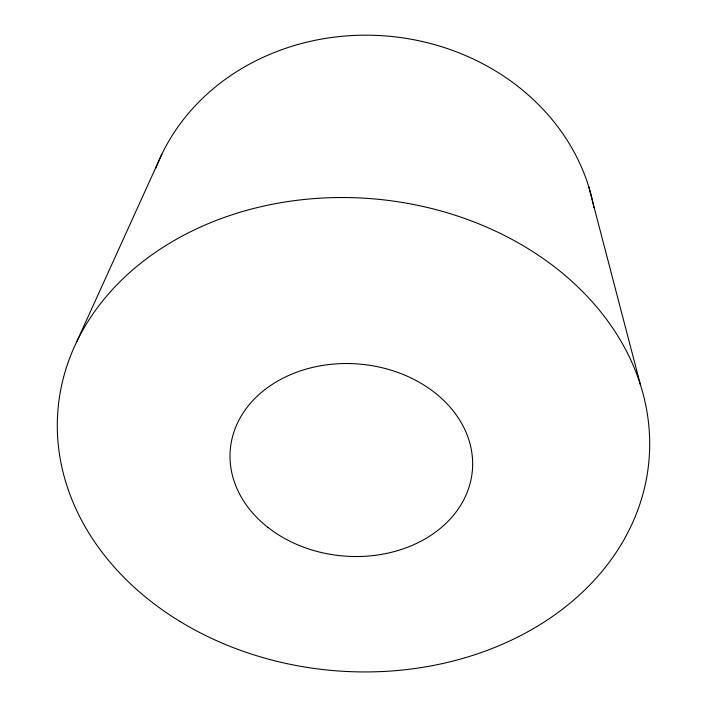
<?xml version="1.0" encoding="UTF-8"?>
<svg xmlns="http://www.w3.org/2000/svg" width="707" height="707" viewBox="0 0 707 707"><rect width="100%" height="100%" fill="white"/><g stroke="black" fill="none" stroke-linecap="round" stroke-linejoin="round"><path stroke-width="1.06" d="M76.78 341.64L161.859 154.206M588.684 186.533L640.462 384.847M155.805 168.239A226.735 201.248 4.9 0 1 388.744 36.207A226.735 201.248 4.9 0 1 593.942 207.725M180.188 621.577A296.587 236.712 4.9 0 0 648.178 467.822A296.587 236.712 4.9 0 0 232.143 214.751A296.587 236.712 4.9 0 0 180.188 621.577M267.75 527.272A121.489 96.293 4.9 0 0 469.289 486.328A121.489 96.293 4.9 0 0 316.948 366.465A121.489 96.293 4.9 0 0 267.75 527.272"/></g></svg>
